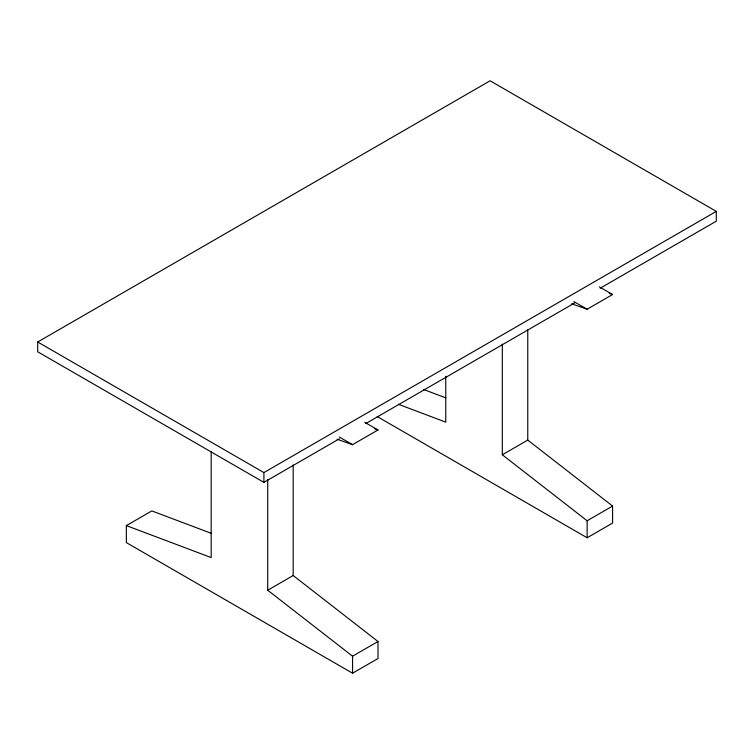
<?xml version="1.0" encoding="UTF-8"?>
<svg xmlns="http://www.w3.org/2000/svg" width="754" height="754" viewBox="0 0 754 754"><rect width="100%" height="100%" fill="white"/><g stroke="black" fill="none" stroke-linecap="round" stroke-linejoin="round"><path stroke-width="1.13" d="M339.3 438.837L263.9 482.372L37.7 351.779L37.7 341.986L490.1 80.791L716.3 211.384L716.3 221.186L600.146 288.245M293.174 464.907L293.174 575.528L377.999 641.513L377.999 658.515L352.552 673.209L126.352 542.616L126.352 525.604L151.799 510.91L211.29 533.332M37.7 341.986L263.9 472.579L716.3 211.384M365.794 423.55L574.671 302.948M337.132 439.243L352.552 444.662L377.999 429.969L364.757 422.325M571.711 303.815L587.14 309.225L612.587 294.531L599.336 286.888M352.552 673.209L352.552 656.206L267.727 590.222L293.174 575.528M527.762 440.091L612.587 506.075L612.587 523.078L587.14 537.772L587.14 520.769L502.315 454.785L527.762 440.091L527.762 329.47M352.552 656.206L377.999 641.513M587.14 520.769L612.587 506.075M609.279 293.372L612.587 294.531M374.7 428.809L377.999 429.969M423.842 389.592L445.868 397.895M398.395 404.285L445.765 422.136L445.765 376.237M126.352 525.604L211.177 557.574L211.177 451.655M573.888 301.581L587.14 309.225M377.245 416.585L587.14 537.772M339.309 437.018L352.552 444.662M502.315 344.163L502.315 454.785M267.727 479.601L267.727 590.222M263.9 472.579L263.9 482.372"/></g></svg>
